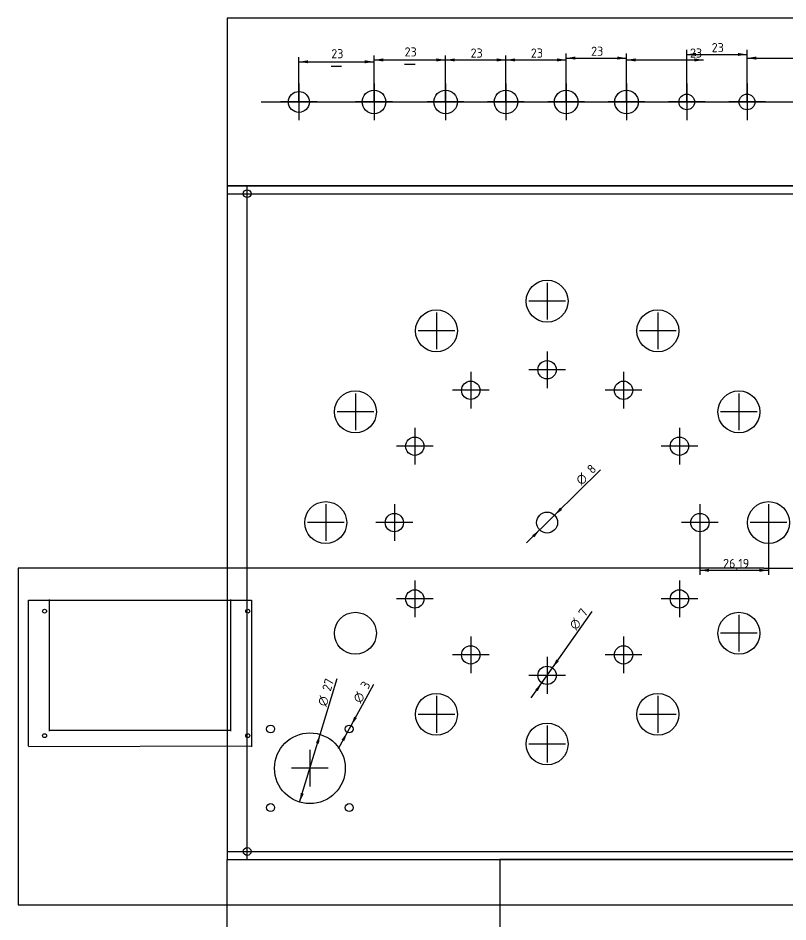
# Model space of a CAD drawing. Header units: millimetres. Extents: x 1277 to 1906, y 1407 to 2062.
# Drawn here: x 1387 to 1680.7, y 1716.8 to 2061.7 of the extents above; entities that cross this region are included whole.
import ezdxf
from ezdxf.enums import TextEntityAlignment as Align
from ezdxf.lldxf.tags import DXFTag

# ---------------------------------------------------------------- set-up
doc = ezdxf.new("R2010")
doc.units = ezdxf.units.MM
doc.layers.add('circular', color=7, linetype='Continuous')
doc.layers.add('dimensions_circular', color=7, linetype='Continuous')
doc.styles.add('SEACAD_Solid_Edge_ISO', font='seiso.ttf')
doc.styles.add('SEACAD_Solid_Edge_ISO1_Symbols', font='semeci1.ttf')
tags = doc.linetypes.add('CENTER2', pattern=[28.575, 19.05, -3.175, 3.175, -3.175]).pattern_tags.tags
tags[10:11] = [DXFTag(74, 4), DXFTag(75, 0), DXFTag(340, '0'), DXFTag(46, 0.0), DXFTag(50, 0.0), DXFTag(44, 0.0), DXFTag(45, 0.0)]
tags[8:9] = [DXFTag(74, 4), DXFTag(75, 0), DXFTag(340, '0'), DXFTag(46, 0.0), DXFTag(50, 0.0), DXFTag(44, 0.0), DXFTag(45, 0.0)]
tags[6:7] = [DXFTag(74, 4), DXFTag(75, 0), DXFTag(340, '0'), DXFTag(46, 0.0), DXFTag(50, 0.0), DXFTag(44, 0.0), DXFTag(45, 0.0)]
tags[4:5] = [DXFTag(74, 4), DXFTag(75, 0), DXFTag(340, '0'), DXFTag(46, 0.0), DXFTag(50, 0.0), DXFTag(44, 0.0), DXFTag(45, 0.0)]
tags = doc.linetypes.add('DOT2', pattern=[3.175, 0, -3.175]).pattern_tags.tags
tags[6:7] = [DXFTag(74, 4), DXFTag(75, 0), DXFTag(340, '0'), DXFTag(46, 0.0), DXFTag(50, 0.0), DXFTag(44, 0.0), DXFTag(45, 0.0)]
tags[4:5] = [DXFTag(74, 4), DXFTag(75, 0), DXFTag(340, '0'), DXFTag(46, 0.0), DXFTag(50, 0.0), DXFTag(44, 0.0), DXFTag(45, 0.0)]
doc.dimstyles.new('ISO_(mm)', dxfattribs={"dimtxt": 3.5, "dimasz": 3.5, "dimexe": 1.75, "dimexo": 0, "dimgap": 1.75, "dimtad": 1, "dimtxsty": 'SEACAD_Solid_Edge_ISO', "dimblk1": '_SE_FILLED', "dimblk2": '_SE_FILLED', "dimsah": 1, "dimcen": 1.75, "dimadec": 0, "dimazin": 0, "dimtfac": 1, "dimtmove": 0, "dimatfit": 3, "dimfxl": 1, "dimtolj": 1, "dimarcsym": 0})

# ---------------------------------------------------------------- blocks, each defined once
blk = doc.blocks.new('SEANNOT_GROUP15')
at = {"layer": 'dimensions_circular', "color": 7, "linetype": 'CENTER2'}
for p, q in [((1631.08, 1803.01), (1631.08, 1789.01)), ((1638.08, 1796.01), (1624.08, 1796.01))]:
    blk.add_line(p, q, dxfattribs=at)
blk = doc.blocks.new('SEANNOT_GROUP16')
at = {"layer": 'dimensions_circular', "color": 7, "linetype": 'CENTER2'}
for p, q in [((1588.84, 1791.69), (1588.84, 1777.69)), ((1595.84, 1784.69), (1581.84, 1784.69))]:
    blk.add_line(p, q, dxfattribs=at)
blk = doc.blocks.new('SEANNOT_GROUP17')
at = {"layer": 'dimensions_circular', "color": 7, "linetype": 'CENTER2'}
for p, q in [((1546.6, 1803.01), (1546.6, 1789.01)), ((1553.6, 1796.01), (1539.6, 1796.01))]:
    blk.add_line(p, q, dxfattribs=at)
blk = doc.blocks.new('SEANNOT_GROUP18')
at = {"layer": 'dimensions_circular', "color": 7, "linetype": 'CENTER2'}
for p, q in [((1498.33, 1782.43), (1498.33, 1768.43)), ((1505.33, 1775.43), (1491.33, 1775.43))]:
    blk.add_line(p, q, dxfattribs=at)
blk = doc.blocks.new('SEANNOT_GROUP19')
at = {"layer": 'dimensions_circular', "color": 7, "linetype": 'CENTER2'}
for p, q in [((1504.36, 1876.18), (1504.36, 1862.18)), ((1511.36, 1869.18), (1497.36, 1869.18))]:
    blk.add_line(p, q, dxfattribs=at)
blk = doc.blocks.new('SEANNOT_GROUP20')
at = {"layer": 'dimensions_circular', "color": 7, "linetype": 'CENTER2'}
for p, q in [((1515.68, 1918.42), (1515.68, 1904.42)), ((1522.68, 1911.42), (1508.68, 1911.42))]:
    blk.add_line(p, q, dxfattribs=at)
blk = doc.blocks.new('SEANNOT_GROUP21')
at = {"layer": 'dimensions_circular', "color": 7, "linetype": 'CENTER2'}
for p, q in [((1546.6, 1949.34), (1546.6, 1935.34)), ((1553.6, 1942.34), (1539.6, 1942.34))]:
    blk.add_line(p, q, dxfattribs=at)
blk = doc.blocks.new('SEANNOT_GROUP22')
at = {"layer": 'dimensions_circular', "color": 7, "linetype": 'CENTER2'}
for p, q in [((1588.84, 1960.66), (1588.84, 1946.66)), ((1595.84, 1953.66), (1581.84, 1953.66))]:
    blk.add_line(p, q, dxfattribs=at)
blk = doc.blocks.new('SEANNOT_GROUP23')
at = {"layer": 'dimensions_circular', "color": 7, "linetype": 'CENTER2'}
for p, q in [((1631.08, 1949.34), (1631.08, 1935.34)), ((1638.08, 1942.34), (1624.08, 1942.34))]:
    blk.add_line(p, q, dxfattribs=at)
blk = doc.blocks.new('SEANNOT_GROUP24')
at = {"layer": 'dimensions_circular', "color": 7, "linetype": 'CENTER2'}
for p, q in [((1662.01, 1918.42), (1662.01, 1904.42)), ((1669.01, 1911.42), (1655.01, 1911.42))]:
    blk.add_line(p, q, dxfattribs=at)
blk = doc.blocks.new('SEANNOT_GROUP25')
at = {"layer": 'dimensions_circular', "color": 7, "linetype": 'CENTER2'}
for p, q in [((1673.32, 1876.18), (1673.32, 1862.18)), ((1680.32, 1869.18), (1666.32, 1869.18))]:
    blk.add_line(p, q, dxfattribs=at)
blk = doc.blocks.new('SEANNOT_GROUP26')
at = {"layer": 'dimensions_circular', "color": 7, "linetype": 'CENTER2'}
for p, q in [((1662.01, 1833.94), (1662.01, 1819.94)), ((1669.01, 1826.94), (1655.01, 1826.94))]:
    blk.add_line(p, q, dxfattribs=at)
blk = doc.blocks.new('SEANNOT_GROUP27')
at = {"layer": 'dimensions_circular', "color": 7, "linetype": 'CENTER2'}
for p, q in [((1639.32, 1847.03), (1639.32, 1833.03)), ((1646.32, 1840.03), (1632.32, 1840.03))]:
    blk.add_line(p, q, dxfattribs=at)
blk = doc.blocks.new('SEANNOT_GROUP28')
at = {"layer": 'dimensions_circular', "color": 7, "linetype": 'CENTER2'}
for p, q in [((1617.99, 1825.7), (1617.99, 1811.7)), ((1624.99, 1818.7), (1610.99, 1818.7))]:
    blk.add_line(p, q, dxfattribs=at)
blk = doc.blocks.new('SEANNOT_GROUP29')
at = {"layer": 'dimensions_circular', "color": 7, "linetype": 'CENTER2'}
for p, q in [((1588.84, 1817.89), (1588.84, 1803.89)), ((1595.84, 1810.89), (1581.84, 1810.89))]:
    blk.add_line(p, q, dxfattribs=at)
blk = doc.blocks.new('SEANNOT_GROUP30')
at = {"layer": 'dimensions_circular', "color": 7, "linetype": 'CENTER2'}
for p, q in [((1559.7, 1825.7), (1559.7, 1811.7)), ((1566.7, 1818.7), (1552.7, 1818.7))]:
    blk.add_line(p, q, dxfattribs=at)
blk = doc.blocks.new('SEANNOT_GROUP31')
at = {"layer": 'dimensions_circular', "color": 7, "linetype": 'CENTER2'}
for p, q in [((1538.36, 1847.03), (1538.36, 1833.03)), ((1545.36, 1840.03), (1531.36, 1840.03))]:
    blk.add_line(p, q, dxfattribs=at)
blk = doc.blocks.new('SEANNOT_GROUP32')
at = {"layer": 'dimensions_circular', "color": 7, "linetype": 'CENTER2'}
for p, q in [((1530.55, 1876.18), (1530.55, 1862.18)), ((1537.55, 1869.18), (1523.55, 1869.18))]:
    blk.add_line(p, q, dxfattribs=at)
blk = doc.blocks.new('SEANNOT_GROUP33')
at = {"layer": 'dimensions_circular', "color": 7, "linetype": 'CENTER2'}
for p, q in [((1538.36, 1905.32), (1538.36, 1891.32)), ((1545.36, 1898.32), (1531.36, 1898.32))]:
    blk.add_line(p, q, dxfattribs=at)
blk = doc.blocks.new('SEANNOT_GROUP34')
at = {"layer": 'dimensions_circular', "color": 7, "linetype": 'CENTER2'}
for p, q in [((1559.7, 1926.66), (1559.7, 1912.66)), ((1566.7, 1919.66), (1552.7, 1919.66))]:
    blk.add_line(p, q, dxfattribs=at)
blk = doc.blocks.new('SEANNOT_GROUP35')
at = {"layer": 'dimensions_circular', "color": 7, "linetype": 'CENTER2'}
for p, q in [((1588.84, 1934.47), (1588.84, 1920.47)), ((1595.84, 1927.47), (1581.84, 1927.47))]:
    blk.add_line(p, q, dxfattribs=at)
blk = doc.blocks.new('SEANNOT_GROUP36')
at = {"layer": 'dimensions_circular', "color": 7, "linetype": 'CENTER2'}
for p, q in [((1617.99, 1926.66), (1617.99, 1912.66)), ((1624.99, 1919.66), (1610.99, 1919.66))]:
    blk.add_line(p, q, dxfattribs=at)
blk = doc.blocks.new('SEANNOT_GROUP37')
at = {"layer": 'dimensions_circular', "color": 7, "linetype": 'CENTER2'}
for p, q in [((1639.32, 1905.32), (1639.32, 1891.32)), ((1646.32, 1898.32), (1632.32, 1898.32))]:
    blk.add_line(p, q, dxfattribs=at)
blk = doc.blocks.new('SEANNOT_GROUP38')
at = {"layer": 'dimensions_circular', "color": 7, "linetype": 'CENTER2'}
for p, q in [((1647.13, 1876.18), (1647.13, 1862.18)), ((1654.13, 1869.18), (1640.13, 1869.18))]:
    blk.add_line(p, q, dxfattribs=at)
blk = doc.blocks.new('SEANNOT_GROUP48')
at = {"layer": 'dimensions_circular', "color": 7, "linetype": 'CENTER2'}
for p, q in [((1665.12, 2036.68), (1665.12, 2022.68)), ((1672.12, 2029.68), (1658.12, 2029.68))]:
    blk.add_line(p, q, dxfattribs=at)
blk = doc.blocks.new('SEANNOT_GROUP49')
at = {"layer": 'dimensions_circular', "color": 7, "linetype": 'CENTER2'}
for p, q in [((1642.12, 2036.68), (1642.12, 2022.68)), ((1649.12, 2029.68), (1635.12, 2029.68))]:
    blk.add_line(p, q, dxfattribs=at)
blk = doc.blocks.new('SEANNOT_GROUP50')
at = {"layer": 'dimensions_circular', "color": 7, "linetype": 'CENTER2'}
for p, q in [((1619.12, 2036.68), (1619.12, 2022.68)), ((1626.12, 2029.68), (1612.12, 2029.68))]:
    blk.add_line(p, q, dxfattribs=at)
blk = doc.blocks.new('SEANNOT_GROUP51')
at = {"layer": 'dimensions_circular', "color": 7, "linetype": 'CENTER2'}
for p, q in [((1596.12, 2036.68), (1596.12, 2022.68)), ((1603.12, 2029.68), (1589.12, 2029.68))]:
    blk.add_line(p, q, dxfattribs=at)
blk = doc.blocks.new('SEANNOT_GROUP52')
at = {"layer": 'dimensions_circular', "color": 7, "linetype": 'CENTER2'}
for p, q in [((1573.12, 2036.68), (1573.12, 2022.68)), ((1580.12, 2029.68), (1566.12, 2029.68))]:
    blk.add_line(p, q, dxfattribs=at)
blk = doc.blocks.new('SEANNOT_GROUP53')
at = {"layer": 'dimensions_circular', "color": 7, "linetype": 'CENTER2'}
for p, q in [((1550.12, 2036.68), (1550.12, 2022.68)), ((1557.12, 2029.68), (1543.12, 2029.68))]:
    blk.add_line(p, q, dxfattribs=at)
blk = doc.blocks.new('SEANNOT_GROUP54')
at = {"layer": 'dimensions_circular', "color": 7, "linetype": 'CENTER2'}
for p, q in [((1522.79, 2036.68), (1522.79, 2022.68)), ((1529.79, 2029.68), (1515.79, 2029.68))]:
    blk.add_line(p, q, dxfattribs=at)
blk = doc.blocks.new('SEANNOT_GROUP55')
at = {"layer": 'dimensions_circular', "color": 7, "linetype": 'CENTER2'}
for p, q in [((1494.13, 2036.68), (1494.13, 2022.68)), ((1501.13, 2029.68), (1487.13, 2029.68))]:
    blk.add_line(p, q, dxfattribs=at)
blk = doc.blocks.new('SE73')
at = {"layer": 'circular', "color": 7, "linetype": 'Continuous'}
for centre in [(1588.84, 1953.66), (1546.6, 1942.34), (1631.08, 1942.34), (1515.68, 1911.42), (1662.01, 1911.42), (1504.36, 1869.18), (1673.32, 1869.18), (1515.68, 1826.94), (1662.01, 1826.94), (1546.6, 1796.01), (1631.08, 1796.01), (1588.84, 1784.69)]:
    blk.add_circle(centre, 8, dxfattribs=at)
blk = doc.blocks.new('SE72')
at = {"layer": 'circular'}
blk.add_blockref('SE73', (0, 0), dxfattribs=at)
blk = doc.blocks.new('SE75')
at = {"layer": 'circular', "color": 7, "linetype": 'Continuous'}
for centre in [(1588.84, 1927.47), (1559.7, 1919.66), (1617.99, 1919.66), (1538.36, 1898.32), (1639.32, 1898.32), (1530.55, 1869.18), (1647.13, 1869.18), (1538.36, 1840.03), (1639.32, 1840.03), (1559.7, 1818.7), (1617.99, 1818.7), (1588.84, 1810.89)]:
    blk.add_circle(centre, 3.5, dxfattribs=at)
blk = doc.blocks.new('SE74')
at = {"layer": 'circular'}
blk.add_blockref('SE75', (0, 0), dxfattribs=at)
blk = doc.blocks.new('DMBLK125')
at = {"layer": 'dimensions_circular', "linetype": 'Continuous'}
for points in [[(1650.63, 1850.38), (1650.63, 1851.55), (1647.13, 1850.96)], [(1669.82, 1850.38), (1673.32, 1850.96), (1669.82, 1851.55)]]:
    blk.add_hatch(color=7, dxfattribs=at).paths.add_polyline_path(points)
at = {"layer": 'dimensions_circular', "color": 7, "linetype": 'Continuous'}
for p, q in [((1647.13, 1869.18), (1647.13, 1849.21)), ((1673.32, 1869.18), (1673.32, 1849.21)), ((1647.13, 1850.96), (1673.32, 1850.96))]:
    blk.add_line(p, q, dxfattribs=at)
at = {"layer": 'dimensions_circular', "color": 7, "linetype": 'Continuous', "style": 'SEACAD_Solid_Edge_ISO'}
blk.add_text('26,19', height=3.5, dxfattribs=at).set_placement((1655.97, 1855.34), align=Align.TOP_LEFT)
blk = doc.blocks.new('_SE_FILLED')
at = {"color": 0}
blk.add_line((0, 0), (-1, 0), dxfattribs=at)
blk.add_solid([(0, 0), (-1, -0.1665), (-1, 0.1665), (0, 0)], dxfattribs=at)
blk = doc.blocks.new('DMBLK129')
at = {"layer": 'dimensions_circular', "linetype": 'Continuous'}
for points in [[(1592.4, 1816.95), (1590.86, 1813.75), (1593.35, 1816.27)], [(1584.33, 1805.51), (1585.28, 1804.83), (1586.82, 1808.03)]]:
    blk.add_hatch(color=7, dxfattribs=at).paths.add_polyline_path(points)
at = {"layer": 'dimensions_circular', "color": 7, "linetype": 'Continuous'}
for p, q in [((1590.86, 1813.75), (1606.02, 1835.24)), ((1582.79, 1802.31), (1590.86, 1813.75))]:
    blk.add_line(p, q, dxfattribs=at)
for s, style, p in [('7', 'SEACAD_Solid_Edge_ISO', (1600.46, 1834.94)), ('O', 'SEACAD_Solid_Edge_ISO1_Symbols', (1597, 1830.04))]:
    blk.add_text(s, height=3.5, rotation=54.7886, dxfattribs=dict(at, style=style)).set_placement(p, align=Align.TOP_LEFT)
blk = doc.blocks.new('DMBLK130')
at = {"layer": 'dimensions_circular', "linetype": 'Continuous'}
for points in [[(1593.76, 1874.87), (1591.68, 1871.99), (1594.58, 1874.04)], [(1583.1, 1864.32), (1583.92, 1863.49), (1586, 1866.36)]]:
    blk.add_hatch(color=7, dxfattribs=at).paths.add_polyline_path(points)
at = {"layer": 'dimensions_circular', "color": 7, "linetype": 'Continuous'}
for p, q in [((1591.68, 1871.99), (1609.2, 1889.33)), ((1581.02, 1861.44), (1591.68, 1871.99))]:
    blk.add_line(p, q, dxfattribs=at)
for s, style, p in [('8', 'SEACAD_Solid_Edge_ISO', (1603.67, 1890.01)), ('O', 'SEACAD_Solid_Edge_ISO1_Symbols', (1599.41, 1885.79))]:
    blk.add_text(s, height=3.5, rotation=44.6982, dxfattribs=dict(at, style=style)).set_placement(p, align=Align.TOP_LEFT)
blk = doc.blocks.new('DMBLK133')
at = {"layer": 'dimensions_circular', "linetype": 'Continuous'}
for points in [[(1500.67, 1785.17), (1501.78, 1784.83), (1502.24, 1788.35)], [(1494.87, 1766.03), (1494.41, 1762.51), (1495.99, 1765.69)]]:
    blk.add_hatch(color=7, dxfattribs=at).paths.add_polyline_path(points)
at = {"layer": 'dimensions_circular', "color": 7, "linetype": 'Continuous'}
for p, q in [((1502.24, 1788.35), (1508.7, 1809.68)), ((1494.41, 1762.51), (1502.24, 1788.35))]:
    blk.add_line(p, q, dxfattribs=at)
for s, style, p in [('27', 'SEACAD_Solid_Edge_ISO', (1502.89, 1805.59)), ('O', 'SEACAD_Solid_Edge_ISO1_Symbols', (1501.15, 1799.85))]:
    blk.add_text(s, height=3.5, rotation=73.1533, dxfattribs=dict(at, style=style)).set_placement(p, align=Align.TOP_LEFT)
blk = doc.blocks.new('DMBLK134')
at = {"layer": 'dimensions_circular', "linetype": 'Continuous'}
for points in [[(1515.22, 1795.1), (1514.05, 1791.75), (1516.24, 1794.54)], [(1510.41, 1786.33), (1511.43, 1785.77), (1512.61, 1789.12)]]:
    blk.add_hatch(color=7, dxfattribs=at).paths.add_polyline_path(points)
at = {"layer": 'dimensions_circular', "color": 7, "linetype": 'Continuous'}
for p, q in [((1514.05, 1791.75), (1522.73, 1807.58)), ((1509.24, 1782.98), (1514.05, 1791.75))]:
    blk.add_line(p, q, dxfattribs=at)
for s, style, p in [('3', 'SEACAD_Solid_Edge_ISO', (1517.42, 1807.01)), ('O', 'SEACAD_Solid_Edge_ISO1_Symbols', (1514.54, 1801.75))]:
    blk.add_text(s, height=3.5, rotation=61.2748, dxfattribs=dict(at, style=style)).set_placement(p, align=Align.TOP_LEFT)
blk = doc.blocks.new('DMBLK137')
at = {"layer": 'dimensions_circular', "linetype": 'Continuous'}
for points in [[(1497.63, 2045.59), (1494.13, 2045), (1497.63, 2044.42)], [(1519.29, 2045.59), (1519.29, 2044.42), (1522.79, 2045)]]:
    blk.add_hatch(color=7, dxfattribs=at).paths.add_polyline_path(points)
at = {"layer": 'dimensions_circular', "color": 7, "linetype": 'Continuous'}
for p, q in [((1494.13, 2029.68), (1494.13, 2046.75)), ((1522.79, 2036.68), (1522.79, 2046.75)), ((1494.13, 2045), (1522.79, 2045)), ((1506.47, 2043.37), (1510.45, 2043.37))]:
    blk.add_line(p, q, dxfattribs=at)
at = {"layer": 'dimensions_circular', "color": 7, "linetype": 'Continuous', "style": 'SEACAD_Solid_Edge_ISO'}
blk.add_text('23', height=3.5, dxfattribs=at).set_placement((1506.47, 2049.82), align=Align.TOP_LEFT)
blk = doc.blocks.new('DMBLK138')
at = {"layer": 'dimensions_circular', "linetype": 'Continuous'}
for points in [[(1526.29, 2046.29), (1522.79, 2045.7), (1526.29, 2045.12)], [(1546.62, 2046.29), (1546.62, 2045.12), (1550.12, 2045.7)]]:
    blk.add_hatch(color=7, dxfattribs=at).paths.add_polyline_path(points)
at = {"layer": 'dimensions_circular', "color": 7, "linetype": 'Continuous'}
for p, q in [((1522.79, 2029.68), (1522.79, 2047.45)), ((1522.79, 2045.7), (1550.12, 2045.7)), ((1550.12, 2036.68), (1550.12, 2047.45)), ((1534.46, 2044.07), (1538.44, 2044.07))]:
    blk.add_line(p, q, dxfattribs=at)
at = {"layer": 'dimensions_circular', "color": 7, "linetype": 'Continuous', "style": 'SEACAD_Solid_Edge_ISO'}
blk.add_text('23', height=3.5, dxfattribs=at).set_placement((1534.46, 2050.52), align=Align.TOP_LEFT)
blk = doc.blocks.new('DMBLK139')
at = {"layer": 'dimensions_circular', "linetype": 'Continuous'}
for points in [[(1553.62, 2046.29), (1550.12, 2045.7), (1553.62, 2045.12)], [(1569.62, 2046.29), (1569.62, 2045.12), (1573.12, 2045.7)]]:
    blk.add_hatch(color=7, dxfattribs=at).paths.add_polyline_path(points)
at = {"layer": 'dimensions_circular', "color": 7, "linetype": 'Continuous'}
for p, q in [((1550.12, 2029.68), (1550.12, 2047.45)), ((1550.12, 2045.7), (1573.12, 2045.7)), ((1573.12, 2029.68), (1573.12, 2047.45))]:
    blk.add_line(p, q, dxfattribs=at)
at = {"layer": 'dimensions_circular', "color": 7, "linetype": 'Continuous', "style": 'SEACAD_Solid_Edge_ISO'}
blk.add_text('23', height=3.5, dxfattribs=at).set_placement((1559.63, 2050.08), align=Align.TOP_LEFT)
blk = doc.blocks.new('DMBLK140')
at = {"layer": 'dimensions_circular', "linetype": 'Continuous'}
for points in [[(1576.62, 2046.29), (1573.12, 2045.7), (1576.62, 2045.12)], [(1592.62, 2046.29), (1592.62, 2045.12), (1596.12, 2045.7)]]:
    blk.add_hatch(color=7, dxfattribs=at).paths.add_polyline_path(points)
at = {"layer": 'dimensions_circular', "color": 7, "linetype": 'Continuous'}
for p, q in [((1573.12, 2029.68), (1573.12, 2047.45)), ((1573.12, 2045.7), (1596.12, 2045.7)), ((1596.12, 2029.68), (1596.12, 2047.45))]:
    blk.add_line(p, q, dxfattribs=at)
at = {"layer": 'dimensions_circular', "color": 7, "linetype": 'Continuous', "style": 'SEACAD_Solid_Edge_ISO'}
blk.add_text('23', height=3.5, dxfattribs=at).set_placement((1582.63, 2050.08), align=Align.TOP_LEFT)
blk = doc.blocks.new('DMBLK141')
at = {"layer": 'dimensions_circular', "linetype": 'Continuous'}
for points in [[(1599.62, 2046.99), (1596.12, 2046.4), (1599.62, 2045.82)], [(1615.62, 2046.99), (1615.62, 2045.82), (1619.12, 2046.4)]]:
    blk.add_hatch(color=7, dxfattribs=at).paths.add_polyline_path(points)
at = {"layer": 'dimensions_circular', "color": 7, "linetype": 'Continuous'}
for p, q in [((1596.12, 2029.68), (1596.12, 2048.15)), ((1596.12, 2046.4), (1619.12, 2046.4)), ((1619.12, 2029.68), (1619.12, 2048.15))]:
    blk.add_line(p, q, dxfattribs=at)
at = {"layer": 'dimensions_circular', "color": 7, "linetype": 'Continuous', "style": 'SEACAD_Solid_Edge_ISO'}
blk.add_text('23', height=3.5, dxfattribs=at).set_placement((1605.63, 2050.78), align=Align.TOP_LEFT)
blk = doc.blocks.new('DMBLK142')
at = {"layer": 'dimensions_circular', "linetype": 'Continuous'}
for points in [[(1622.62, 2046.29), (1619.12, 2045.7), (1622.62, 2045.12)], [(1645.04, 2046.29), (1645.04, 2045.12), (1648.54, 2045.7)]]:
    blk.add_hatch(color=7, dxfattribs=at).paths.add_polyline_path(points)
at = {"layer": 'dimensions_circular', "color": 7, "linetype": 'Continuous'}
for p, q in [((1619.12, 2029.68), (1619.12, 2047.45)), ((1619.12, 2045.7), (1648.54, 2045.7)), ((1642.12, 2029.68), (1642.12, 2047.45))]:
    blk.add_line(p, q, dxfattribs=at)
at = {"layer": 'dimensions_circular', "color": 7, "linetype": 'Continuous', "style": 'SEACAD_Solid_Edge_ISO'}
blk.add_text('23', height=3.5, dxfattribs=at).set_placement((1643.34, 2050.08), align=Align.TOP_LEFT)
blk = doc.blocks.new('DMBLK143')
at = {"layer": 'dimensions_circular', "linetype": 'Continuous'}
for points in [[(1645.62, 2048.38), (1642.12, 2047.8), (1645.62, 2047.22)], [(1661.62, 2048.38), (1661.62, 2047.22), (1665.12, 2047.8)]]:
    blk.add_hatch(color=7, dxfattribs=at).paths.add_polyline_path(points)
at = {"layer": 'dimensions_circular', "color": 7, "linetype": 'Continuous'}
for p, q in [((1642.12, 2029.68), (1642.12, 2049.55)), ((1665.12, 2029.68), (1665.12, 2049.55)), ((1642.12, 2047.8), (1665.12, 2047.8))]:
    blk.add_line(p, q, dxfattribs=at)
at = {"layer": 'dimensions_circular', "color": 7, "linetype": 'Continuous', "style": 'SEACAD_Solid_Edge_ISO'}
blk.add_text('23', height=3.5, dxfattribs=at).set_placement((1651.63, 2052.17), align=Align.TOP_LEFT)
blk = doc.blocks.new('DMBLK144')
at = {"layer": 'dimensions_circular', "linetype": 'Continuous'}
for points in [[(1668.62, 2046.99), (1665.12, 2046.4), (1668.62, 2045.82)], [(1684.62, 2046.99), (1684.62, 2045.82), (1688.12, 2046.4)]]:
    blk.add_hatch(color=7, dxfattribs=at).paths.add_polyline_path(points)
at = {"layer": 'dimensions_circular', "color": 7, "linetype": 'Continuous'}
for p, q in [((1665.12, 2029.68), (1665.12, 2048.15)), ((1665.12, 2046.4), (1695.29, 2046.4)), ((1688.12, 2029.68), (1688.12, 2048.15))]:
    blk.add_line(p, q, dxfattribs=at)
at = {"layer": 'dimensions_circular', "color": 7, "linetype": 'Continuous', "style": 'SEACAD_Solid_Edge_ISO'}
blk.add_text('23', height=3.5, dxfattribs=at).set_placement((1690.08, 2050.78), align=Align.TOP_LEFT)

msp = doc.modelspace()

# ---------------------------------------------------------------- linework, layer by layer
at = {"color": 7, "linetype": 'Continuous'}
for p, q in [((1386.985, 1851.846), (1386.985, 1723.346)), ((1671.485, 1851.846), (1386.985, 1851.846)), ((1671.485, 1851.846), (1813.685, 1851.846)), ((1390.985, 1783.846), (1390.985, 1839.624)), ((1390.985, 1839.624), (1475.985, 1839.624)), ((1398.985, 1789.624), (1398.985, 1839.846)), ((1467.985, 1839.846), (1467.985, 1789.624)), ((1475.985, 1839.624), (1475.985, 1783.624)), ((1467.985, 1789.846), (1398.985, 1789.846)), ((1475.985, 1783.846), (1390.985, 1783.624)), ((1386.985, 1723.346), (1671.485, 1723.346)), ((1671.485, 1723.346), (1813.685, 1723.346))]:
    msp.add_line(p, q, dxfattribs=at)
for centre in [(1397.101, 1835.374), (1474.601, 1835.374), (1397.101, 1787.874), (1474.601, 1787.874)]:
    msp.add_circle(centre, 0.75, dxfattribs=at)
at = {"layer": 'circular', "color": 7, "linetype": 'Continuous'}
for p, q in [((1892.757, 2061.678), (1466.757, 2061.678)), ((1466.757, 2061.678), (1466.757, 1997.678)), ((1892.757, 1997.678), (1466.757, 1997.678)), ((1466.757, 1997.678), (1466.757, 1740.678)), ((1466.757, 1740.678), (1892.757, 1740.678)), ((1466.757, 1740.678), (1570.757, 1740.678)), ((1466.757, 1615.162), (1466.757, 1740.678)), ((1892.757, 1740.678), (1570.757, 1740.678)), ((1570.757, 1740.678), (1570.757, 1615.162)), ((1570.757, 1740.678), (1570.757, 1615.162))]:
    msp.add_line(p, q, dxfattribs=at)
at = {"layer": 'circular', "color": 7, "linetype": 'DOT2'}
for p, q in [((1479.691, 2029.678), (1905.691, 2029.678)), ((1466.757, 1997.678), (1892.757, 1997.678)), ((1474.257, 1997.678), (1474.257, 1740.678)), ((1466.757, 1994.678), (1892.757, 1994.678)), ((1466.757, 1743.678), (1892.757, 1743.678))]:
    msp.add_line(p, q, dxfattribs=at)
at = {"layer": 'circular', "color": 7, "linetype": 'Continuous'}
for centre, radius in [((1494.132, 2029.678), 4), ((1522.79, 2029.678), 4.5), ((1550.117, 2029.678), 4.5), ((1573.117, 2029.678), 4.5), ((1596.117, 2029.678), 4.5), ((1619.117, 2029.678), 4.5), ((1642.117, 2029.678), 3), ((1665.117, 2029.678), 3), ((1474.409, 1994.678), 1.5), ((1588.841, 1869.178), 4), ((1483.326, 1790.432), 1.5), ((1513.326, 1790.432), 1.5), ((1498.326, 1775.432), 13.5), ((1483.326, 1760.432), 1.5), ((1513.326, 1760.432), 1.5), ((1474.409, 1743.678), 1.5)]:
    msp.add_circle(centre, radius, dxfattribs=at)

# ---------------------------------------------------------------- block references
for name in ['SE72', 'SE74']:
    msp.add_blockref(name, (0, 0))
at = {"layer": 'dimensions_circular'}
for name in ['SEANNOT_GROUP55', 'SEANNOT_GROUP54', 'SEANNOT_GROUP53', 'SEANNOT_GROUP52', 'SEANNOT_GROUP51', 'SEANNOT_GROUP50', 'SEANNOT_GROUP49', 'SEANNOT_GROUP48', 'SEANNOT_GROUP22', 'SEANNOT_GROUP21', 'SEANNOT_GROUP23', 'SEANNOT_GROUP35', 'SEANNOT_GROUP34', 'SEANNOT_GROUP36', 'SEANNOT_GROUP20', 'SEANNOT_GROUP24', 'SEANNOT_GROUP33', 'SEANNOT_GROUP37', 'SEANNOT_GROUP19', 'SEANNOT_GROUP32', 'SEANNOT_GROUP38', 'SEANNOT_GROUP25', 'SEANNOT_GROUP31', 'SEANNOT_GROUP27', 'SEANNOT_GROUP26', 'SEANNOT_GROUP30', 'SEANNOT_GROUP28', 'SEANNOT_GROUP29', 'SEANNOT_GROUP17', 'SEANNOT_GROUP15', 'SEANNOT_GROUP16', 'SEANNOT_GROUP18']:
    msp.add_blockref(name, (0, 0), dxfattribs=at)

# ---------------------------------------------------------------- dimensions: what is measured, and where the dimension line sits
at = {"layer": 'dimensions_circular', "color": 7, "linetype": 'Continuous'}
for base, p1, p2, text, picture, middle in [((1642.117, 2047.8), (1642.117, 2029.678), (1665.117, 2029.678), '\\A1;<>', 'DMBLK143', (1653.617, 2047.8)), ((1494.132, 2045.004), (1494.132, 2029.678), (1522.79, 2029.678), '\\A1;\\L23,00000000\\l', 'DMBLK137', (1508.461, 2045.004)), ((1522.79, 2045.703), (1522.79, 2029.678), (1550.117, 2029.678), '\\A1;\\L23,00000000\\l', 'DMBLK138', (1536.453, 2045.703)), ((1550.117, 2045.703), (1550.117, 2029.678), (1573.117, 2029.678), '\\A1;<>', 'DMBLK139', (1561.617, 2045.703)), ((1573.117, 2045.703), (1573.117, 2029.678), (1596.117, 2029.678), '\\A1;<>', 'DMBLK140', (1584.617, 2045.703)), ((1596.117, 2046.402), (1596.117, 2029.678), (1619.117, 2029.678), '\\A1;<>', 'DMBLK141', (1607.617, 2046.402)), ((1619.117, 2045.703), (1619.117, 2029.678), (1642.117, 2029.678), '\\A1;<>', 'DMBLK142', (1642.117, 2045.703)), ((1665.117, 2046.402), (1665.117, 2029.678), (1688.117, 2029.678), '\\A1;<>', 'DMBLK144', (1688.859, 2046.402)), ((1647.1299, 1850.9648), (1647.1299, 1869.1783), (1673.3248, 1869.1783), '\\A1;<>', 'DMBLK125', (1660.2273, 1850.9648))]:
    dim = msp.add_linear_dim(base=base, p1=p1, p2=p2, angle=0, text=text, dimstyle='ISO_(mm)', dxfattribs=at)
    dim.commit()
    dim.dimension.update_dxf_attribs({"geometry": picture, "text_midpoint": middle, "dimtype": 161})
for p1, p2, picture, middle in [((1585.998, 1866.365), (1591.685, 1871.992), 'DMBLK130', (1601.615, 1881.818)), ((1586.823, 1808.03), (1590.86, 1813.75), 'DMBLK129', (1599.869, 1826.515)), ((1494.414, 1762.511), (1502.239, 1788.353), 'DMBLK133', (1504.981, 1797.409)), ((1512.605, 1789.117), (1514.047, 1791.747), 'DMBLK134', (1517.788, 1798.573))]:
    dim = msp.add_diameter_dim_2p(p1=p1, p2=p2, text='\\A1;<>', dimstyle='ISO_(mm)', override={"dimtmove": 1}, dxfattribs=at)
    dim.commit()
    dim.dimension.update_dxf_attribs({"geometry": picture, "text_midpoint": middle, "dimtype": 163})

doc.saveas('drawing.dxf')
